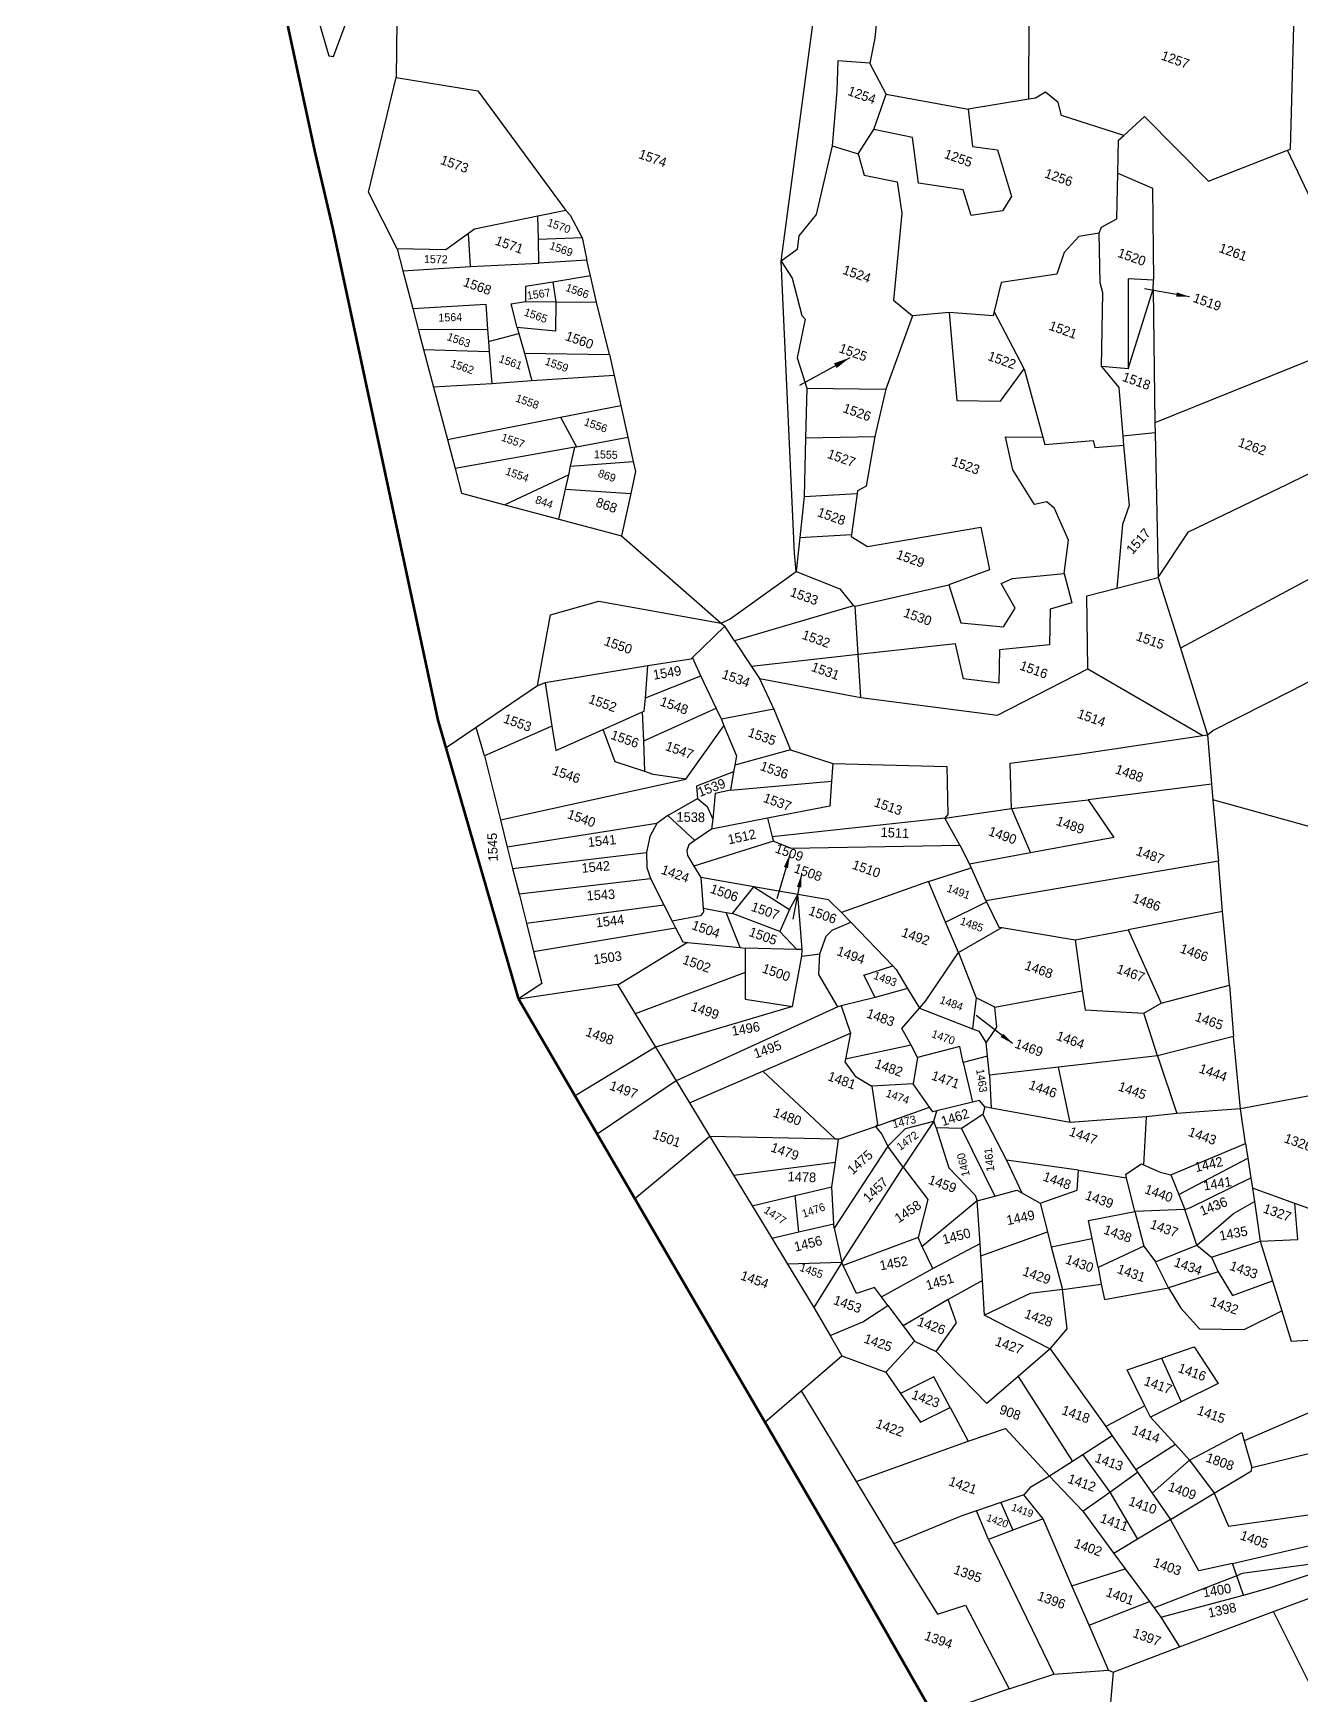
# Model space of a CAD drawing. Header units: metres. Extents: x 257130 to 259931, y 2184702 to 2188115.
# Drawn here: x 257441 to 257914, y 2185056 to 2185675 of the extents above; entities that cross this region are included whole.
import ezdxf

# ---------------------------------------------------------------- set-up
doc = ezdxf.new("R2010")
doc.units = ezdxf.units.M
for name, color, linetype in [('POLY_PARCEL', 6, 'Continuous'), ('SYM_ARROW', 1, 'Continuous'), ('TEXT_PARCEL', 7, 'Continuous'), ('V_BOUND_LINE', 7, 'Continuous')]:
    doc.layers.add(name, color=color, linetype=linetype)
doc.styles.add('TEXT_MAP', font='', dxfattribs={"height": 1.8})
doc.styles.get('TEXT_MAP').set_extended_font_data('Kruti Dev 050')
doc.dimstyles.get("Standard").update_dxf_attribs({"dimtxt": 0.18, "dimasz": 0.18, "dimexe": 0.18, "dimexo": 0.0625, "dimgap": 0.09, "dimtad": 0, "dimtih": 1, "dimtoh": 1, "dimdec": 4, "dimzin": 0, "dimdsep": 46, "dimtxsty": 'Standard', "dimcen": 0.09, "dimadec": 0, "dimazin": 0, "dimtfac": 1, "dimtdec": 4, "dimtofl": 0, "dimtmove": 0, "dimatfit": 3, "dimfxl": 1, "dimtolj": 1, "dimtzin": 0, "dimarcsym": 0})

# ---------------------------------------------------------------- blocks, each defined once
blk = doc.blocks.new('TEXTARROW')
blk.add_leader([(0, 0), (8.64, 0)], dimstyle='Standard', override={"dimtxt": 2.5, "dimasz": 2.5, "dimexe": 1.25, "dimexo": 0.625, "dimgap": 0.625, "dimtad": 1, "dimtih": 0, "dimtoh": 0, "dimzin": 8, "dimcen": 2.5, "dimtofl": 1})

msp = doc.modelspace()

# ---------------------------------------------------------------- linework, layer by layer
at = {"layer": 'POLY_PARCEL'}
for points in [[(257527.27, 2185795.73), (257523.75, 2185761.6), (257551.47, 2185666.69), (257553.22, 2185666.45), (257565.14, 2185698.66), (257598.09, 2185738.89), (257608.94, 2185769.32)], [(257720.1, 2185590.13), (257737.09, 2185717.56)], [(257737.09, 2185717.56), (257764.21, 2185710.8), (257756.26, 2185686.08), (257755.03, 2185673.23), (257753.14, 2185663.97)], [(257812.46, 2185650.52), (257812.66, 2185714.48)], [(257576.77, 2185679.77), (257576.54, 2185658.63)], [(257908.89, 2185631.49), (257910, 2185631.92), (257911.27, 2185677.93)], [(257753.14, 2185663.97), (257741.22, 2185664.82), (257740.93, 2185653.69), (257739.12, 2185633.16)], [(257759.27, 2185652.38), (257753.14, 2185663.97)], [(257576.89, 2185594.68), (257566.19, 2185615.89), (257576.54, 2185658.63)], [(257576.54, 2185658.63), (257606.96, 2185653.62), (257639.81, 2185609.01)], [(257754.69, 2185639.22), (257759.27, 2185652.38)], [(257759.27, 2185652.38), (257789.8, 2185646.76)], [(257812.46, 2185650.52), (257789.8, 2185646.76)], [(257847.85, 2185637), (257824.66, 2185644.42), (257823.36, 2185649.31), (257818.62, 2185653.08), (257814.95, 2185650.93), (257812.46, 2185650.52)], [(257789.8, 2185646.76), (257791.44, 2185632.88), (257800.72, 2185631.62), (257806, 2185614.29), (257802.67, 2185608.89), (257791.01, 2185607.11), (257787.94, 2185616.68), (257771.31, 2185619.16), (257769.09, 2185636.26), (257754.69, 2185639.22)], [(257847.85, 2185637), (257855.54, 2185644.1), (257879.49, 2185620.01), (257908.89, 2185631.49)], [(257748.85, 2185630.12), (257754.69, 2185639.22)], [(257845.63, 2185622.91), (257845.88, 2185635.19), (257847.85, 2185637)], [(257739.12, 2185633.16), (257733.1, 2185607.48), (257726.69, 2185599.51), (257726.09, 2185594.48), (257720.1, 2185590.13)], [(257739.12, 2185633.16), (257748.85, 2185630.12)], [(257748.85, 2185630.12), (257751, 2185622.22), (257763.38, 2185619.64), (257765.07, 2185608.02), (257761.94, 2185575.59), (257769.13, 2185569.68)], [(257939.78, 2185570.31), (257938.26, 2185569.95), (257908.89, 2185631.49)], [(257838.66, 2185600.57), (257839.53, 2185602.82), (257845.29, 2185605.95), (257845.63, 2185622.91)], [(257845.63, 2185622.91), (257858.6, 2185617.38), (257858.98, 2185583.01)], [(257629.43, 2185606.9), (257605.77, 2185602.08), (257603.46, 2185600.39)], [(257639.81, 2185609.01), (257629.43, 2185606.9)], [(257629.61, 2185598.33), (257629.43, 2185606.9)], [(257645.94, 2185599), (257641.51, 2185607.18), (257639.81, 2185609.01)], [(257603.46, 2185600.39), (257595.11, 2185594.32), (257576.89, 2185594.68)], [(257604.27, 2185588.11), (257603.46, 2185600.39)], [(257629.61, 2185598.33), (257645.94, 2185599)], [(257629.8, 2185589.37), (257629.61, 2185598.33)], [(257645.94, 2185599), (257647.67, 2185590.5)], [(257838.66, 2185600.57), (257831.06, 2185599.28), (257825.69, 2185593.31), (257822.92, 2185585.23), (257802.15, 2185582.15), (257799.52, 2185571.33)], [(257839.53, 2185550.88), (257840.11, 2185578.28), (257839.1, 2185582.1), (257838.66, 2185600.57)], [(257576.89, 2185594.68), (257579.04, 2185586.56)], [(257579.04, 2185586.56), (257604.27, 2185588.11)], [(257579.04, 2185586.56), (257582.76, 2185572.46)], [(257604.27, 2185588.11), (257629.8, 2185589.37)], [(257647.67, 2185590.5), (257629.8, 2185589.37)], [(257649.03, 2185584.62), (257647.67, 2185590.5)], [(257725.69, 2185474.45), (257725.05, 2185481.24), (257720.1, 2185590.13)], [(257720.1, 2185590.13), (257724.21, 2185583.78), (257727.79, 2185569.86), (257729.01, 2185568.45), (257726.04, 2185554.06), (257729.67, 2185542.72)], [(257634.94, 2185582.29), (257624.79, 2185580.62), (257624.74, 2185575.02)], [(257649.03, 2185584.62), (257634.94, 2185582.29)], [(257634.94, 2185582.29), (257636.12, 2185574.92)], [(257651.25, 2185574.8), (257649.03, 2185584.62)], [(257858.98, 2185583.01), (257849.56, 2185583.56), (257849.46, 2185549.94)], [(257849.46, 2185549.94), (257858.88, 2185579.69)], [(257858.88, 2185579.69), (257858.98, 2185583.01)], [(257858.88, 2185579.69), (257859.49, 2185529.81)], [(257582.76, 2185572.46), (257609.93, 2185574.09), (257610.64, 2185564.66)], [(257621.72, 2185565.34), (257619.46, 2185574.15), (257624.74, 2185575.02)], [(257636.12, 2185574.92), (257635.96, 2185564.05), (257621.72, 2185565.34)], [(257624.74, 2185575.02), (257636.12, 2185574.92)], [(257636.12, 2185574.92), (257651.25, 2185574.8)], [(257656.08, 2185555.31), (257651.25, 2185574.8)], [(257582.76, 2185572.46), (257584.8, 2185564.76)], [(257769.13, 2185569.68), (257759.1, 2185542.42)], [(257782.71, 2185570.99), (257769.13, 2185569.68)], [(257799.52, 2185571.33), (257799.14, 2185569.77), (257782.71, 2185570.99)], [(257782.71, 2185570.99), (257785.6, 2185538.15), (257801.85, 2185537.97), (257810.76, 2185549.92)], [(257810.76, 2185549.92), (257799.52, 2185571.33)], [(257584.8, 2185564.76), (257610.64, 2185564.66)], [(257584.8, 2185564.76), (257586.79, 2185557.2)], [(257610.64, 2185564.66), (257610.98, 2185560.19)], [(257610.98, 2185560.19), (257622.33, 2185563.1)], [(257621.72, 2185565.34), (257622.33, 2185563.1)], [(257622.33, 2185563.1), (257624.42, 2185555.86)], [(257939.85, 2185562.22), (257859.49, 2185529.81)], [(257586.79, 2185557.2), (257611.26, 2185556.46)], [(257586.79, 2185557.2), (257590.52, 2185543.1)], [(257610.98, 2185560.19), (257611.26, 2185556.46)], [(257611.26, 2185556.46), (257612.18, 2185544.33)], [(257624.42, 2185555.86), (257656.08, 2185555.31)], [(257624.42, 2185555.86), (257627.1, 2185545.55)], [(257656.08, 2185555.31), (257657.86, 2185547.54)], [(257810.76, 2185549.92), (257817.7, 2185524.47)], [(257839.53, 2185550.88), (257846.04, 2185543.05), (257847.46, 2185524.87)], [(257849.46, 2185549.94), (257839.53, 2185550.88)], [(257612.18, 2185544.33), (257590.52, 2185543.1)], [(257590.52, 2185543.1), (257595.66, 2185523.64)], [(257627.1, 2185545.55), (257612.18, 2185544.33)], [(257657.86, 2185547.54), (257627.1, 2185545.55)], [(257657.86, 2185547.54), (257660.33, 2185536.27)], [(257729.67, 2185542.72), (257729.15, 2185524.27)], [(257729.67, 2185542.72), (257759.1, 2185542.42)], [(257759.1, 2185542.42), (257755.06, 2185524.74)], [(257637.87, 2185531.9), (257660.33, 2185536.27)], [(257660.33, 2185536.27), (257662.93, 2185524.47)], [(257860.69, 2185472.16), (257872.04, 2185489.24), (257908.94, 2185506.93), (257975.35, 2185539.5)], [(257595.66, 2185523.64), (257637.87, 2185531.9)], [(257637.87, 2185531.9), (257643.79, 2185520.87)], [(257859.49, 2185529.81), (257859.57, 2185526.15)], [(257595.66, 2185523.64), (257598.51, 2185512.85)], [(257643.79, 2185520.87), (257662.93, 2185524.47)], [(257662.93, 2185524.47), (257664.92, 2185515.42)], [(257729.15, 2185524.27), (257728.68, 2185502.35)], [(257729.15, 2185524.27), (257755.06, 2185524.74)], [(257755.06, 2185524.74), (257751.82, 2185506.19), (257748.63, 2185504.52), (257748.48, 2185503.45)], [(257825.68, 2185473.69), (257827.26, 2185486.11), (257822.06, 2185497.9), (257819.17, 2185500.39), (257814.57, 2185499.33), (257806.47, 2185512.37), (257803.79, 2185524.56), (257817.7, 2185524.47)], [(257817.7, 2185524.47), (257818.48, 2185521.81), (257836.41, 2185523.3), (257837.1, 2185520.68), (257847.76, 2185521.53)], [(257859.57, 2185526.15), (257847.46, 2185524.87)], [(257847.46, 2185524.87), (257847.76, 2185521.53)], [(257859.57, 2185526.15), (257860.69, 2185472.16)], [(257643.16, 2185520.75), (257598.51, 2185512.85)], [(257641.61, 2185513.7), (257643.16, 2185520.75)], [(257643.16, 2185520.75), (257643.79, 2185520.87)], [(257847.76, 2185521.53), (257849.82, 2185499.07), (257847.39, 2185491.94), (257845.25, 2185468.21)], [(257598.51, 2185512.85), (257600.94, 2185503.66), (257617.12, 2185499.32)], [(257640.9, 2185510.48), (257641.61, 2185513.7)], [(257641.61, 2185513.7), (257664.92, 2185515.42)], [(257664.92, 2185515.42), (257665.75, 2185511.67), (257663.99, 2185503.52)], [(257640.9, 2185510.48), (257617.12, 2185499.32)], [(257637.26, 2185493.92), (257639.7, 2185505.04)], [(257639.7, 2185505.04), (257640.9, 2185510.48)], [(257639.7, 2185505.04), (257663.99, 2185503.52)], [(257617.12, 2185499.32), (257637.26, 2185493.92)], [(257663.99, 2185503.52), (257660.58, 2185487.66)], [(257728.68, 2185502.35), (257727.02, 2185487.06)], [(257728.68, 2185502.35), (257748.48, 2185503.45)], [(257748.48, 2185503.45), (257746.33, 2185488.24)], [(257978.68, 2185504.59), (257869.03, 2185445.85)], [(257637.26, 2185493.92), (257660.58, 2185487.66)], [(257660.58, 2185487.66), (257697.77, 2185455.14)], [(257727.02, 2185487.06), (257725.69, 2185474.45)], [(257727.02, 2185487.06), (257746.33, 2185488.24)], [(257746.33, 2185488.24), (257746.21, 2185487.44), (257752.26, 2185483.77), (257794.54, 2185490.95), (257797.82, 2185474.98), (257782.67, 2185469.47)], [(257697.77, 2185455.14), (257701.04, 2185456.7), (257725.69, 2185474.45)], [(257725.69, 2185474.45), (257741.95, 2185467.9), (257747.07, 2185461.64)], [(257747.68, 2185461.53), (257782.67, 2185469.47)], [(257825.68, 2185473.69), (257828.56, 2185462.67), (257820.39, 2185460.39), (257820.18, 2185447.07), (257801.57, 2185445.17), (257801.34, 2185432.72), (257788.16, 2185434.4), (257785.11, 2185447.38), (257748.8, 2185443.5)], [(257782.67, 2185469.47), (257787.11, 2185455.25), (257803.02, 2185453.79), (257807.35, 2185460.78), (257802.16, 2185469.87), (257806.41, 2185471.8), (257825.68, 2185473.69)], [(257834.48, 2185438.05), (257834.05, 2185465.34), (257845.25, 2185468.21)], [(257845.25, 2185468.21), (257860.69, 2185472.16)], [(257860.69, 2185472.16), (257869.03, 2185445.85)], [(257629.28, 2185431.72), (257634.12, 2185458.19), (257652.16, 2185463.32), (257697.77, 2185455.14)], [(257747.07, 2185461.64), (257702.71, 2185448.51)], [(257747.68, 2185461.53), (257747.07, 2185461.64)], [(257748.8, 2185443.5), (257747.68, 2185461.53)], [(257879.03, 2185413.45), (257881.08, 2185415.08), (257910.33, 2185429.93), (257982.24, 2185467.22)], [(257699.06, 2185454.01), (257687.03, 2185442.29)], [(257697.77, 2185455.14), (257699.06, 2185454.01)], [(257702.71, 2185448.51), (257699.06, 2185454.01)], [(257702.71, 2185448.51), (257709.03, 2185439.02)], [(257748.8, 2185443.5), (257709.03, 2185439.02)], [(257749.79, 2185427.45), (257748.8, 2185443.5)], [(257869.03, 2185445.85), (257879.03, 2185413.45)], [(257670.44, 2185439.25), (257632.07, 2185432.89)], [(257669.47, 2185427.34), (257670.44, 2185439.25)], [(257687.03, 2185442.29), (257686.47, 2185441.75), (257670.44, 2185439.25)], [(257690.2, 2185435.53), (257687.03, 2185442.29)], [(257709.03, 2185439.02), (257712.01, 2185434.55)], [(257749.79, 2185427.45), (257800.74, 2185420.87), (257834.48, 2185438.05)], [(257834.48, 2185438.05), (257877.32, 2185413.2)], [(257629.28, 2185431.72), (257606.32, 2185416.18)], [(257632.07, 2185432.89), (257629.28, 2185431.72)], [(257632.07, 2185432.89), (257634.6, 2185416.75)], [(257669.47, 2185427.34), (257690.2, 2185435.53)], [(257695.85, 2185423.48), (257690.2, 2185435.53)], [(257712.01, 2185434.55), (257717.43, 2185423.12)], [(257712.01, 2185434.55), (257749.79, 2185427.45)], [(257668.39, 2185422.04), (257669.06, 2185422.34), (257669.47, 2185427.34)], [(257653.73, 2185415.5), (257668.39, 2185422.04)], [(257668.84, 2185411.25), (257668.39, 2185422.04)], [(257668.84, 2185411.25), (257695.85, 2185423.48)], [(257697.8, 2185419.31), (257695.85, 2185423.48)], [(257717.43, 2185423.12), (257697.8, 2185419.31)], [(257697.8, 2185419.31), (257698.79, 2185416.91)], [(257717.43, 2185423.12), (257723.54, 2185407.86)], [(257606.32, 2185416.18), (257595.13, 2185408.61)], [(257609.49, 2185405.72), (257606.32, 2185416.18)], [(257634.6, 2185416.75), (257609.49, 2185405.72)], [(257634.6, 2185416.75), (257636.03, 2185407.6), (257653.73, 2185415.5)], [(257669.32, 2185399.78), (257658.2, 2185403.41), (257653.73, 2185415.5)], [(257684.53, 2185396.98), (257698.79, 2185416.91)], [(257698.79, 2185416.91), (257703.41, 2185405.64), (257702.83, 2185402.23)], [(257806, 2185386.08), (257805.51, 2185402.89), (257830.87, 2185406.31), (257877.32, 2185413.2)], [(257877.32, 2185413.2), (257879.03, 2185413.45)], [(257879.03, 2185413.45), (257880.61, 2185395.16)], [(257609.49, 2185405.72), (257615.43, 2185381.78)], [(257669.32, 2185399.78), (257668.84, 2185411.25)], [(257723.54, 2185407.86), (257702.83, 2185402.23)], [(257723.54, 2185407.86), (257739.34, 2185402.76)], [(257684.53, 2185396.98), (257672.43, 2185398.76), (257669.32, 2185399.78)], [(257702.39, 2185399.66), (257688.55, 2185394.3), (257688.85, 2185389.71)], [(257702.39, 2185399.66), (257701.22, 2185392.81)], [(257702.83, 2185402.23), (257702.39, 2185399.66)], [(257739.34, 2185402.76), (257738.87, 2185396.2)], [(257739.34, 2185402.76), (257781.94, 2185401.68), (257782.25, 2185383.74), (257781.13, 2185382.46)], [(257615.43, 2185381.78), (257684.53, 2185396.98)], [(257701.22, 2185392.81), (257738.87, 2185396.2)], [(257738.87, 2185396.2), (257738.2, 2185386.85), (257715, 2185382.37)], [(257880.61, 2185395.16), (257834.62, 2185389.26)], [(257880.61, 2185395.16), (257881.13, 2185389.27)], [(257677.83, 2185383.37), (257688.85, 2185389.71)], [(257688.85, 2185389.71), (257692.56, 2185386.76), (257694.65, 2185382.02)], [(257701.22, 2185392.81), (257695.49, 2185391.61), (257694.65, 2185382.02)], [(257806, 2185386.08), (257834.62, 2185389.26)], [(257834.62, 2185389.26), (257844.22, 2185375.25), (257813.07, 2185369.47)], [(257881.13, 2185389.27), (257883.16, 2185366.35)], [(257953.66, 2185369.17), (257881.13, 2185389.27)], [(257615.43, 2185381.78), (257617.95, 2185371.63)], [(257677.83, 2185383.37), (257673.75, 2185380.4)], [(257687.91, 2185374.05), (257677.83, 2185383.37)], [(257715, 2185382.37), (257694.09, 2185378.33)], [(257694.65, 2185382.02), (257694.09, 2185378.33)], [(257715, 2185382.37), (257716.78, 2185375.52)], [(257781.13, 2185382.46), (257716.78, 2185375.52)], [(257781.13, 2185382.46), (257806, 2185386.08)], [(257786.72, 2185372.37), (257781.13, 2185382.46)], [(257806, 2185386.08), (257813.07, 2185369.47)], [(257673.75, 2185380.4), (257617.95, 2185371.63)], [(257673.75, 2185380.4), (257671.17, 2185375.59), (257669.92, 2185369.66)], [(257694.09, 2185378.33), (257687.91, 2185374.05)], [(257716.78, 2185375.52), (257717.23, 2185373.81)], [(257617.95, 2185371.63), (257619.96, 2185363.7)], [(257619.96, 2185363.7), (257669.92, 2185369.66)], [(257669.92, 2185369.66), (257670.06, 2185363.99), (257671.43, 2185359.94)], [(257687.91, 2185374.05), (257685.72, 2185372.45), (257684.97, 2185370.34), (257685.16, 2185368.44), (257687.53, 2185364.58)], [(257717.23, 2185373.81), (257687.53, 2185364.58)], [(257717.23, 2185373.81), (257723.87, 2185371.22), (257786.72, 2185372.37)], [(257786.72, 2185372.37), (257790.29, 2185365.25)], [(257813.07, 2185369.47), (257790.29, 2185365.25)], [(257619.96, 2185363.7), (257622.37, 2185354.21)], [(257687.53, 2185364.58), (257690.18, 2185360.27)], [(257775.09, 2185358.76), (257790.97, 2185363.9)], [(257790.29, 2185365.25), (257790.97, 2185363.9)], [(257790.97, 2185363.9), (257796.45, 2185351.61)], [(257883.16, 2185366.35), (257796.45, 2185351.61)], [(257884.74, 2185347.68), (257883.16, 2185366.35)], [(257622.37, 2185354.21), (257671.43, 2185359.94)], [(257671.43, 2185359.94), (257676.34, 2185350.14)], [(257709.94, 2185356.81), (257690.18, 2185360.27)], [(257690.18, 2185360.27), (257691.03, 2185348.88)], [(257701.93, 2185346.87), (257709.94, 2185356.81)], [(257709.94, 2185356.81), (257723.22, 2185348.36)], [(257726.29, 2185353.94), (257709.94, 2185356.81)], [(257775.09, 2185358.76), (257742.63, 2185347.23)], [(257781.44, 2185343.64), (257775.09, 2185358.76)], [(257622.37, 2185354.21), (257625.14, 2185343.26)], [(257625.14, 2185343.26), (257676.34, 2185350.14)], [(257676.34, 2185350.14), (257679.41, 2185344.01)], [(257723.22, 2185348.36), (257726.29, 2185353.94)], [(257727.93, 2185333.39), (257726.29, 2185353.94)], [(257742.63, 2185347.23), (257737.79, 2185351.93), (257726.29, 2185353.94)], [(257781.44, 2185343.64), (257796.63, 2185351.25)], [(257796.45, 2185351.61), (257796.63, 2185351.25)], [(257796.63, 2185351.25), (257801.27, 2185341.79), (257802.35, 2185341.61)], [(257691.03, 2185348.88), (257691.14, 2185347.5), (257690.08, 2185346.04), (257679.41, 2185344.01)], [(257679.41, 2185344.01), (257680.69, 2185341.58)], [(257691.03, 2185348.88), (257699.65, 2185347.3)], [(257704.76, 2185334.14), (257699.65, 2185347.3)], [(257699.65, 2185347.3), (257701.93, 2185346.87)], [(257719.63, 2185340.13), (257701.93, 2185346.87)], [(257723.22, 2185348.36), (257719.63, 2185340.13)], [(257742.63, 2185347.23), (257746.1, 2185343.62)], [(257786.2, 2185332.33), (257781.44, 2185343.64)], [(257884.74, 2185347.68), (257849.53, 2185340.78)], [(257887.24, 2185320.15), (257884.74, 2185347.68)], [(257625.14, 2185343.26), (257627.81, 2185332.7)], [(257627.81, 2185332.7), (257680.69, 2185341.58)], [(257680.69, 2185341.58), (257683.47, 2185336.3), (257685.2, 2185336.12)], [(257719.63, 2185340.13), (257725.94, 2185333.44)], [(257734.59, 2185331.88), (257736.91, 2185338.4), (257739.12, 2185340.64), (257746.1, 2185343.62)], [(257746.1, 2185343.62), (257761.74, 2185327.32)], [(257786.2, 2185332.33), (257802.35, 2185341.61)], [(257802.35, 2185341.61), (257829.73, 2185337.04)], [(257829.73, 2185337.04), (257849.53, 2185340.78)], [(257849.53, 2185340.78), (257861.83, 2185313.44)], [(257627.81, 2185332.7), (257630.84, 2185320.74), (257622.16, 2185315.05)], [(257685.2, 2185336.12), (257659.19, 2185320.18)], [(257685.2, 2185336.12), (257704.76, 2185334.14)], [(257704.76, 2185334.14), (257706.73, 2185333.95)], [(257706.73, 2185333.95), (257706.7, 2185324.9)], [(257725.94, 2185333.44), (257706.73, 2185333.95)], [(257727.93, 2185333.39), (257725.94, 2185333.44)], [(257727.81, 2185330.91), (257727.93, 2185333.39)], [(257727.81, 2185330.91), (257734.59, 2185331.88)], [(257741.26, 2185312.11), (257734.2, 2185324.13), (257734.59, 2185331.88)], [(257771.67, 2185311.58), (257773.88, 2185314.14), (257786.2, 2185332.33)], [(257786.2, 2185332.33), (257792.77, 2185315.47)], [(257829.73, 2185337.04), (257832.41, 2185318.06)], [(257724.36, 2185312.16), (257727.81, 2185330.91)], [(257755.12, 2185315.49), (257750.88, 2185323.91), (257761.74, 2185327.32)], [(257761.74, 2185327.32), (257762.96, 2185326.05), (257767.22, 2185318.96)], [(257622.16, 2185315.05), (257658.98, 2185320.53), (257659.19, 2185320.18)], [(257659.19, 2185320.18), (257665.68, 2185309.51)], [(257706.7, 2185324.9), (257665.68, 2185309.51)], [(257706.7, 2185324.9), (257706.66, 2185314.96), (257724.36, 2185312.16)], [(257767.22, 2185318.96), (257755.12, 2185315.49)], [(257767.22, 2185318.96), (257771.67, 2185311.58)], [(257861.83, 2185313.44), (257887.24, 2185320.15)], [(257887.24, 2185320.15), (257888.75, 2185301.03)], [(257755.12, 2185315.49), (257742.53, 2185312.42)], [(257792.77, 2185315.47), (257791.43, 2185303.85)], [(257799.84, 2185311.98), (257792.77, 2185315.47)], [(257799.84, 2185311.98), (257832.41, 2185318.06)], [(257832.41, 2185318.06), (257833.41, 2185310.99), (257855.41, 2185309.68)], [(257855.41, 2185309.68), (257861.83, 2185313.44)], [(257665.68, 2185309.51), (257673.26, 2185297.05)], [(257724.36, 2185312.16), (257673.26, 2185297.05)], [(257741.26, 2185312.11), (257680.9, 2185284.49)], [(257742.53, 2185312.42), (257741.26, 2185312.11)], [(257742.53, 2185312.42), (257745.95, 2185302.22)], [(257768.53, 2185297.76), (257765.13, 2185304.05), (257771.67, 2185311.58)], [(257771.67, 2185311.58), (257791.43, 2185303.85)], [(257796.51, 2185298.69), (257800.53, 2185304.5), (257799.84, 2185311.98)], [(257860.42, 2185293.74), (257855.41, 2185309.68)], [(257713.26, 2185288.12), (257745.95, 2185302.22)], [(257745.95, 2185302.22), (257744.06, 2185292.52)], [(257791.43, 2185303.85), (257793.83, 2185303), (257796.51, 2185298.69)], [(257888.75, 2185301.03), (257860.42, 2185293.74)], [(257891.34, 2185274.01), (257888.75, 2185301.03)], [(257673.26, 2185297.05), (257643.24, 2185278.84)], [(257673.26, 2185297.05), (257680.9, 2185284.49)], [(257768.53, 2185297.76), (257744.06, 2185292.52)], [(257770.99, 2185293.21), (257768.53, 2185297.76)], [(257787.95, 2185291.37), (257786.69, 2185297.22), (257770.99, 2185293.21)], [(257797.05, 2185293.62), (257796.51, 2185298.69)], [(257685.88, 2185276.32), (257713.26, 2185288.12)], [(257713.26, 2185288.12), (257740.38, 2185262.74)], [(257744.06, 2185292.52), (257743.87, 2185291.52), (257747.72, 2185286.25), (257753.92, 2185282.54)], [(257770.99, 2185293.21), (257769.32, 2185283.36)], [(257797.05, 2185293.62), (257787.95, 2185291.37)], [(257787.95, 2185291.37), (257791.45, 2185276.5)], [(257797.8, 2185286.56), (257797.05, 2185293.62)], [(257823.5, 2185289.51), (257797.8, 2185286.56)], [(257860.42, 2185293.74), (257823.5, 2185289.51)], [(257827.82, 2185268.93), (257823.5, 2185289.51)], [(257860.42, 2185293.74), (257867.6, 2185272.24)], [(257680.9, 2185284.49), (257651.53, 2185264.6)], [(257680.9, 2185284.49), (257685.88, 2185276.32)], [(257769.32, 2185283.36), (257753.92, 2185282.54)], [(257753.92, 2185282.54), (257756.03, 2185268.19), (257755.33, 2185267.45)], [(257775.41, 2185274.64), (257769.32, 2185283.36)], [(257797.8, 2185286.56), (257798.43, 2185274.3)], [(257685.88, 2185276.32), (257693.57, 2185263.68)], [(257791.45, 2185276.5), (257778.22, 2185273.25)], [(257796, 2185274.75), (257794.09, 2185277.15), (257791.45, 2185276.5)], [(257917.86, 2185279.01), (257891.34, 2185274.01)], [(257755.33, 2185267.45), (257775.41, 2185274.64)], [(257759.92, 2185260.14), (257766.42, 2185266.69), (257777.07, 2185269.39)], [(257777.07, 2185269.39), (257765.57, 2185252.32)], [(257778.22, 2185273.25), (257776.65, 2185272.86), (257775.41, 2185274.64)], [(257777.07, 2185269.39), (257778.22, 2185273.25)], [(257777.88, 2185267.01), (257777.07, 2185269.39)], [(257795.28, 2185271.96), (257787.32, 2185266.71)], [(257796, 2185274.75), (257795.28, 2185271.96)], [(257795.28, 2185271.96), (257804.14, 2185254.9)], [(257798.43, 2185274.3), (257796, 2185274.75)], [(257827.82, 2185268.93), (257798.43, 2185274.3)], [(257856.24, 2185271.03), (257827.82, 2185268.93)], [(257856.24, 2185271.03), (257855.28, 2185253.12)], [(257867.6, 2185272.24), (257856.24, 2185271.03)], [(257891.34, 2185274.01), (257867.6, 2185272.24)], [(257893.25, 2185261.15), (257891.34, 2185274.01)], [(257693.57, 2185263.68), (257665.57, 2185240.49)], [(257740.38, 2185262.74), (257693.57, 2185263.68)], [(257693.57, 2185263.68), (257702.31, 2185249.32)], [(257741.53, 2185262.72), (257755.33, 2185267.45)], [(257755.33, 2185267.45), (257757.54, 2185264.72), (257759.92, 2185260.14)], [(257777.88, 2185267.01), (257782.65, 2185252.06), (257792.41, 2185241.8), (257793.19, 2185239.77)], [(257787.32, 2185266.71), (257777.88, 2185267.01)], [(257787.32, 2185266.71), (257799.74, 2185241.52)], [(257759.92, 2185260.14), (257739.88, 2185229.53)], [(257740.32, 2185254.19), (257741.53, 2185262.72)], [(257741.53, 2185262.72), (257740.38, 2185262.74)], [(257765.57, 2185252.32), (257759.92, 2185260.14)], [(257865.42, 2185249.44), (257893.25, 2185261.15)], [(257893.25, 2185261.15), (257894.1, 2185255.65)], [(257702.31, 2185249.32), (257740.32, 2185254.19)], [(257739, 2185244.92), (257740.32, 2185254.19)], [(257742.76, 2185216.68), (257765.57, 2185252.32)], [(257765.57, 2185252.32), (257774.8, 2185240.17), (257771.15, 2185226.06)], [(257804.14, 2185254.9), (257809.86, 2185242.71)], [(257831.04, 2185251.19), (257804.14, 2185254.9)], [(257816.67, 2185238.87), (257830.43, 2185243.66), (257831.04, 2185251.19)], [(257831.04, 2185251.19), (257848.91, 2185248.36)], [(257848.91, 2185248.36), (257848.61, 2185249.62), (257854.42, 2185253.5), (257855.28, 2185253.12)], [(257855.28, 2185253.12), (257861.48, 2185250.43), (257865.42, 2185249.44)], [(257868.4, 2185242.14), (257894.1, 2185255.65)], [(257894.1, 2185255.65), (257895.24, 2185248.25)], [(257702.31, 2185249.32), (257709.25, 2185237.92)], [(257725.36, 2185241.71), (257739, 2185244.92)], [(257739.79, 2185231.1), (257739, 2185244.92)], [(257851.97, 2185235.77), (257848.91, 2185248.36)], [(257865.42, 2185249.44), (257868.4, 2185242.14)], [(257870.69, 2185236.51), (257872.81, 2185237.19), (257895.24, 2185248.25)], [(257895.24, 2185248.25), (257895.83, 2185244.42)], [(257709.25, 2185237.92), (257725.36, 2185241.71)], [(257726.73, 2185228.14), (257725.36, 2185241.71)], [(257793.19, 2185239.77), (257772.75, 2185222.74)], [(257793.19, 2185239.77), (257799.74, 2185241.52)], [(257794.27, 2185223.81), (257793.19, 2185239.77)], [(257799.74, 2185241.52), (257808.03, 2185243.74), (257809.86, 2185242.71)], [(257809.86, 2185242.71), (257816.67, 2185238.87)], [(257816.67, 2185238.87), (257819.37, 2185228.22)], [(257868.4, 2185242.14), (257870.69, 2185236.51)], [(257875.07, 2185223.2), (257888.76, 2185234.96), (257896.57, 2185239.43)], [(257911.62, 2185238.78), (257895.83, 2185244.42)], [(257895.83, 2185244.42), (257896.57, 2185239.43)], [(257896.57, 2185239.43), (257898.72, 2185224.72)], [(257898.72, 2185224.72), (257912.75, 2185225.25), (257911.62, 2185238.78)], [(257926.93, 2185233.29), (257911.62, 2185238.78)], [(257709.25, 2185237.92), (257716.6, 2185225.84)], [(257836.09, 2185225.72), (257834.73, 2185232.45), (257851.97, 2185235.77)], [(257870.69, 2185236.51), (257851.97, 2185235.77)], [(257851.97, 2185235.77), (257855.37, 2185222.81)], [(257875.07, 2185223.2), (257870.69, 2185236.51)], [(257716.6, 2185225.84), (257726.73, 2185228.14)], [(257726.73, 2185228.14), (257739.79, 2185231.1)], [(257739.88, 2185229.53), (257739.79, 2185231.1)], [(257739.88, 2185229.53), (257742.76, 2185216.68)], [(257771.15, 2185226.06), (257743.24, 2185215.67)], [(257772.75, 2185222.74), (257771.15, 2185226.06)], [(257794.58, 2185219.22), (257819.37, 2185228.22)], [(257819.37, 2185228.22), (257820.83, 2185222.63)], [(257716.6, 2185225.84), (257722.51, 2185216.13)], [(257776.72, 2185214.53), (257772.75, 2185222.74)], [(257776.72, 2185214.53), (257794.27, 2185223.81)], [(257794.58, 2185219.22), (257794.27, 2185223.81)], [(257820.83, 2185222.63), (257836.09, 2185225.72)], [(257820.83, 2185222.63), (257824.97, 2185206.66)], [(257838.28, 2185214.86), (257836.09, 2185225.72)], [(257855.37, 2185222.81), (257838.28, 2185214.86)], [(257855.37, 2185222.81), (257859.69, 2185216.93)], [(257859.69, 2185216.93), (257875.07, 2185223.2)], [(257875.07, 2185223.2), (257880.55, 2185218.76)], [(257880.55, 2185218.76), (257898.72, 2185224.72)], [(257898.72, 2185224.72), (257903.38, 2185209.85)], [(257742.76, 2185216.68), (257722.51, 2185216.13)], [(257722.51, 2185216.13), (257732.33, 2185200)], [(257742.76, 2185216.68), (257732.33, 2185200)], [(257743.24, 2185215.67), (257742.76, 2185216.68)], [(257757.54, 2185203.9), (257754.94, 2185207.36), (257748.21, 2185205.2), (257743.24, 2185215.67)], [(257757.54, 2185203.9), (257776.72, 2185214.53)], [(257795.17, 2185210.01), (257794.58, 2185219.22)], [(257838.28, 2185214.86), (257839.46, 2185208.66)], [(257864.55, 2185207.24), (257859.69, 2185216.93)], [(257880.55, 2185218.76), (257883.03, 2185213.31)], [(257795.17, 2185210.01), (257782.42, 2185202.96)], [(257795.98, 2185197.15), (257795.17, 2185210.01)], [(257824.97, 2185206.66), (257839.46, 2185208.66)], [(257839.46, 2185208.66), (257840.62, 2185202.99), (257864.55, 2185207.24)], [(257883.03, 2185213.31), (257864.55, 2185207.24)], [(257883.03, 2185213.31), (257888.45, 2185204.46), (257903.38, 2185209.85)], [(257903.38, 2185209.85), (257906.86, 2185198.66)], [(257759.91, 2185200.75), (257757.54, 2185203.9)], [(257782.42, 2185202.96), (257765.57, 2185193.12)], [(257777.85, 2185183.56), (257785.54, 2185194.24), (257782.42, 2185202.96)], [(257824.97, 2185206.66), (257812.96, 2185205.2), (257795.98, 2185197.15)], [(257820.39, 2185184.51), (257826.81, 2185192.03), (257824.97, 2185206.66)], [(257864.55, 2185207.24), (257869.18, 2185199.65), (257876.15, 2185192.05), (257892.8, 2185191.78), (257906.86, 2185198.66)], [(257732.33, 2185200), (257738.35, 2185189.56)], [(257738.35, 2185189.56), (257750.51, 2185194.56), (257759.91, 2185200.75)], [(257759.91, 2185200.75), (257765.57, 2185193.12)], [(257795.98, 2185197.15), (257820.39, 2185184.51)], [(257906.86, 2185198.66), (257910.34, 2185187.46), (257928.87, 2185188.54)], [(257738.35, 2185189.56), (257742.77, 2185181.9)], [(257765.57, 2185193.12), (257769.81, 2185187.4)], [(257769.81, 2185187.4), (257759.13, 2185175.79)], [(257769.81, 2185187.4), (257777.85, 2185183.56)], [(257808.52, 2185174.26), (257796.8, 2185164.15), (257777.85, 2185183.56)], [(257820.39, 2185184.51), (257808.52, 2185174.26)], [(257820.39, 2185184.51), (257841.17, 2185155.6)], [(257861.91, 2185181.07), (257874.17, 2185185.26)], [(257874.17, 2185185.26), (257883.02, 2185171.67), (257869.28, 2185164.82)], [(257727.54, 2185168.82), (257742.77, 2185181.9)], [(257742.77, 2185181.9), (257759.13, 2185175.79)], [(257855.71, 2185163.32), (257849.12, 2185176.7), (257861.91, 2185181.07)], [(257861.91, 2185181.07), (257869.28, 2185164.82)], [(257759.13, 2185175.79), (257764.65, 2185167.84)], [(257783.09, 2185162.68), (257777.04, 2185174.04), (257764.65, 2185167.84)], [(257808.52, 2185174.26), (257828.69, 2185142.58)], [(257944.52, 2185172.58), (257892.77, 2185150.24)], [(257714.05, 2185157.23), (257727.54, 2185168.82)], [(257727.54, 2185168.82), (257748.09, 2185135.13)], [(257764.65, 2185167.84), (257772.02, 2185157.23), (257783.09, 2185162.68)], [(257869.28, 2185164.82), (257857.78, 2185159.09)], [(257783.09, 2185162.68), (257789.82, 2185150.12)], [(257855.71, 2185163.32), (257841.17, 2185155.6)], [(257857.78, 2185159.09), (257855.71, 2185163.32)], [(257857.78, 2185159.09), (257867.13, 2185148.81)], [(257789.82, 2185150.12), (257803.81, 2185154.81), (257820.15, 2185137.12)], [(257843.6, 2185152.11), (257832.59, 2185145.07)], [(257841.17, 2185155.6), (257843.6, 2185152.11)], [(257843.6, 2185152.11), (257852.42, 2185139.41)], [(257872.39, 2185143.03), (257891.87, 2185153.31), (257892.77, 2185150.24)], [(257748.09, 2185135.13), (257789.82, 2185150.12)], [(257867.13, 2185148.81), (257852.42, 2185139.41)], [(257867.13, 2185148.81), (257872.39, 2185143.03)], [(257892.77, 2185150.24), (257895.68, 2185140.34)], [(257895.68, 2185140.34), (257940.66, 2185151.36)], [(257828.69, 2185142.58), (257820.15, 2185137.12)], [(257832.59, 2185145.07), (257828.69, 2185142.58)], [(257832.59, 2185145.07), (257842.62, 2185131.1)], [(257852.42, 2185139.41), (257853.03, 2185138.53)], [(257872.39, 2185143.03), (257858.46, 2185130.72)], [(257872.39, 2185143.03), (257881.55, 2185130.7)], [(257881.55, 2185130.7), (257895.44, 2185139.02), (257895.68, 2185140.34)], [(257748.09, 2185135.13), (257762.15, 2185111.82)], [(257820.15, 2185137.12), (257812.95, 2185132.84), (257810.58, 2185130.09)], [(257820.15, 2185137.12), (257832.61, 2185123.96)], [(257842.62, 2185131.1), (257853.03, 2185138.53)], [(257853.03, 2185138.53), (257858.46, 2185130.72)], [(257802, 2185127.19), (257792.95, 2185124.14)], [(257810.58, 2185130.09), (257802, 2185127.19)], [(257802, 2185127.19), (257806.55, 2185116.87)], [(257817.77, 2185121.09), (257810.58, 2185130.09)], [(257832.61, 2185123.96), (257842.62, 2185131.1)], [(257842.62, 2185131.1), (257853.03, 2185113.54)], [(257858.46, 2185130.72), (257865.31, 2185120.86)], [(257865.31, 2185120.86), (257881.55, 2185130.7)], [(257881.55, 2185130.7), (257886.86, 2185118.43), (257935.94, 2185125.38)], [(257792.95, 2185124.14), (257787.47, 2185122.29), (257762.15, 2185111.82)], [(257797.48, 2185113.46), (257792.95, 2185124.14)], [(257817.77, 2185121.09), (257806.55, 2185116.87)], [(257828.55, 2185096.22), (257817.77, 2185121.09)], [(257832.61, 2185123.96), (257844.18, 2185108.27)], [(257865.31, 2185120.86), (257853.03, 2185113.54)], [(257888.46, 2185104.53), (257875.85, 2185101.77), (257865.31, 2185120.86)], [(257806.55, 2185116.87), (257797.48, 2185113.46)], [(257888.46, 2185104.53), (257917.78, 2185111.29), (257944.24, 2185118.09)], [(257762.15, 2185111.82), (257778.4, 2185085.63), (257788.86, 2185088.95), (257805.11, 2185057.71)], [(257797.48, 2185113.46), (257821.73, 2185063.19)], [(257853.03, 2185113.54), (257844.18, 2185108.27)], [(257844.18, 2185108.27), (257848.38, 2185102.56)], [(257828.55, 2185096.22), (257848.38, 2185102.56)], [(257848.38, 2185102.56), (257857.41, 2185090.31)], [(257889.98, 2185099.93), (257888.46, 2185104.53)], [(257936.18, 2185106.77), (257892, 2185100.72), (257889.98, 2185099.93)], [(257892.56, 2185092.63), (257902.53, 2185095.51), (257932.45, 2185105.52)], [(257834.91, 2185081.56), (257828.55, 2185096.22)], [(257889.98, 2185099.93), (257859.16, 2185087.94)], [(257892.56, 2185092.63), (257889.98, 2185099.93)], [(257903.71, 2185086.65), (257935.13, 2185098.28)], [(257834.91, 2185081.56), (257857.41, 2185090.31)], [(257857.41, 2185090.31), (257859.16, 2185087.94)], [(257861.71, 2185084.48), (257892.56, 2185092.63)], [(257859.16, 2185087.94), (257861.71, 2185084.48)], [(257861.71, 2185084.48), (257868.7, 2185073.42)], [(257868.7, 2185073.42), (257903.71, 2185086.65)], [(257927.7, 2185024.42), (257904.38, 2185031.97), (257899.33, 2185048.84), (257909.1, 2185052.55), (257912.08, 2185045.41), (257917.93, 2185047.47), (257920.01, 2185054.06), (257903.71, 2185086.65)], [(257842.21, 2185064.74), (257834.91, 2185081.56)], [(257843.88, 2185064.01), (257868.7, 2185073.42)], [(257805.11, 2185057.71), (257821.73, 2185063.19)], [(257821.73, 2185063.19), (257842.21, 2185064.74)], [(257843.88, 2185064.01), (257840.86, 2185028.37), (257855.83, 2185023.03), (257861.04, 2185011.63), (257860.67, 2185011.16)], [(257842.21, 2185064.74), (257843.88, 2185064.01)], [(257805.11, 2185057.71), (257776.97, 2185047.92)]]:
    msp.add_lwpolyline(points, dxfattribs=at)
at = {"layer": 'V_BOUND_LINE', "const_width": 0.992}
for points in [[(257653.02, 2186987.52), (257580.07, 2186827.22), (257506.35, 2186665.54), (257441.7, 2186515.33), (257442.12, 2186295.14), (257457.99, 2186139.67), (257489.69, 2185912.74), (257497.13, 2185864.49), (257528.14, 2185715.01), (257546.33, 2185630.52), (257552.92, 2185602.36), (257592.12, 2185419.04), (257595.13, 2185408.61)], [(257595.13, 2185408.61), (257622.16, 2185315.05)], [(257622.16, 2185315.05), (257643.24, 2185278.84)], [(257643.24, 2185278.84), (257651.53, 2185264.6)], [(257651.53, 2185264.6), (257665.57, 2185240.49)], [(257665.57, 2185240.49), (257714.05, 2185157.23)], [(257714.05, 2185157.23), (257740.74, 2185111.37), (257776.97, 2185047.92)]]:
    msp.add_lwpolyline(points, dxfattribs=at)

# ---------------------------------------------------------------- block references
at = {"layer": 'SYM_ARROW'}
for p, xscale, yscale, zscale, rotation in [((257872.42, 2185576.82), 1.98365995603694, 1.98365995603694, 1.98365995603694, 170.0453243543363), ((257745.75, 2185554.13), 2.482972637836875, 2.482972637836875, 2.482972637836875, 208.7345559542618), ((257723.31, 2185368.77), 1.98365995603694, 1.98365995603694, 1.98365995603694, 253.4723817518088), ((257727.73, 2185361.57), 1.98365995603694, 1.98365995603694, 1.98365995603694, 259.1824841350094), ((257806.4, 2185298.41), 1.98365995603694, 1.98365995603694, 1.98365995603694, 142.5584434660637)]:
    msp.add_blockref('TEXTARROW', p, dxfattribs=dict(at, xscale=xscale, yscale=yscale, zscale=zscale, rotation=rotation))

# ---------------------------------------------------------------- texts
at = {"layer": 'TEXT_PARCEL', "style": 'TEXT_MAP'}
for s, height, rotation, p in [('1257', 3.571, 340.37392, (257861.5, 2185665.37)), ('1254', 3.571, 340.37392, (257744.61, 2185652.17)), ('1573', 3.571, 340.37392, (257592.73, 2185626.45)), ('1574', 3.571, 340.37392, (257666.62, 2185628.63)), ('1255', 3.571, 340.37392, (257780.6, 2185628.68)), ('1256', 3.571, 340.37392, (257818.03, 2185621.44)), ('1570', 2.975, 340.37392, (257632.6, 2185603.37)), ('1571', 3.571, 340.37392, (257613.15, 2185596.36)), ('1572', 2.975, 359.54551, (257586.9, 2185589.4)), ('1569', 2.975, 340.37392, (257633.44, 2185594.73)), ('1520', 3.571, 340.37392, (257845.27, 2185591.8)), ('1261', 3.571, 340.37392, (257883.03, 2185593.62)), ('1524', 3.571, 340.37392, (257742.74, 2185585.47)), ('1568', 3.571, 340.37392, (257601.24, 2185580.95)), ('1567', 2.975, 8.11182, (257625.52, 2185575.77)), ('1566', 2.975, 340.37392, (257639.45, 2185579.11)), ('1519', 3.571, 340.37392, (257873.38, 2185575.02)), ('1564', 2.975, 1.68376, (257592.35, 2185567.58)), ('1565', 2.975, 340.37392, (257623.96, 2185569.95)), ('1521', 3.571, 340.37392, (257819.65, 2185564.64)), ('1563', 2.975, 340.37392, (257595.22, 2185560.78)), ('1560', 3.571, 340.37392, (257639.3, 2185560.79)), ('1561', 2.975, 340.37392, (257614.57, 2185552.56)), ('1525', 3.571, 340.37392, (257741.37, 2185556.24)), ('1522', 3.571, 340.37392, (257796.85, 2185553.33)), ('1562', 2.975, 340.37392, (257596.53, 2185550.86)), ('1559', 2.975, 340.37392, (257631.76, 2185551.63)), ('1518', 3.571, 340.37392, (257847.02, 2185545.57)), ('1558', 2.975, 340.37392, (257620.8, 2185537.86)), ('1526', 3.571, 340.37392, (257742.82, 2185533.9)), ('1556', 2.975, 340.37392, (257646.32, 2185529.05)), ('1557', 2.975, 340.37392, (257615.47, 2185523.27)), ('1262', 3.571, 340.37392, (257890.17, 2185521.16)), ('1555', 2.975, 358.33614, (257650.27, 2185516.64)), ('1527', 3.571, 340.37392, (257737.01, 2185516.83)), ('1554', 2.975, 340.37392, (257617.03, 2185510.64)), ('869', 2.975, 340.37392, (257651.54, 2185509.84)), ('1523', 3.571, 340.37392, (257783.34, 2185514.03)), ('844', 2.975, 340.37392, (257628.14, 2185500)), ('868', 3.571, 340.37392, (257650.66, 2185498.77)), ('1528', 3.571, 340.37392, (257733.29, 2185495.1)), ('1517', 3.571, 48.56853, (257851.13, 2185480.53)), ('1529', 3.571, 340.37392, (257762.72, 2185479.32)), ('1533', 3.571, 340.37392, (257723.12, 2185465.31)), ('1530', 3.571, 340.37392, (257765.42, 2185457.64)), ('1550', 3.571, 340.37392, (257653.75, 2185447.07)), ('1532', 3.571, 340.37392, (257727.57, 2185449.4)), ('1515', 3.571, 340.37392, (257852.14, 2185448.86)), ('1549', 3.571, 9.41843, (257672.62, 2185434.03)), ('1534', 3.571, 340.37392, (257697.67, 2185434.68)), ('1531', 3.571, 340.37392, (257731.03, 2185437.41)), ('1516', 3.571, 340.37392, (257808.74, 2185437.9)), ('1552', 3.571, 340.37392, (257647.96, 2185425.44)), ('1548', 3.571, 340.37392, (257674.64, 2185424.51)), ('1553', 3.571, 340.37392, (257616.21, 2185418.14)), ('1514', 3.571, 340.37392, (257830.25, 2185419.94)), ('1556', 3.571, 340.37392, (257656.25, 2185412.07)), ('1535', 3.571, 340.37392, (257707.39, 2185413)), ('1547', 3.571, 340.37392, (257676.63, 2185407.86)), ('1546', 3.571, 340.37392, (257634.4, 2185398.86)), ('1536', 3.571, 340.37392, (257711.97, 2185400.46)), ('1488', 3.571, 340.37392, (257844.38, 2185399.26)), ('1539', 3.571, 20.35085, (257689.78, 2185390.3)), ('1537', 3.571, 340.37392, (257713.14, 2185388.56)), ('1513', 3.571, 340.37392, (257754.45, 2185386.94)), ('1540', 3.571, 340.37392, (257640.07, 2185382.49)), ('1538', 3.571, 358.80541, (257681.05, 2185381.15)), ('1489', 3.571, 340.37392, (257822.35, 2185379.98)), ('1545', 3.571, 92.17947, (257614.48, 2185366.39)), ('1541', 3.571, 6.01036, (257648.2, 2185371.65)), ('1512', 3.571, 12.37403, (257700.63, 2185372.61)), ('1511', 3.571, 357.29821, (257757.13, 2185375.44)), ('1490', 3.571, 340.37392, (257797.09, 2185376.13)), ('1509', 3.571, 340.37392, (257717.55, 2185369.74)), ('1487', 3.571, 340.37392, (257852.11, 2185368.78)), ('1542', 3.571, 5.14458, (257645.83, 2185362.02)), ('1424', 3.571, 340.37392, (257675.04, 2185361.82)), ('1508', 3.571, 340.37392, (257724.55, 2185362.31)), ('1510', 3.571, 340.37392, (257746.3, 2185363.66)), ('1506', 3.571, 340.37392, (257693.33, 2185354.71)), ('1491', 2.975, 340.37392, (257781.62, 2185355.12)), ('1543', 3.571, 3.20338, (257647.66, 2185351.74)), ('1507', 3.571, 340.37392, (257708.6, 2185347.99)), ('1486', 3.571, 340.37392, (257850.8, 2185351.18)), ('1544', 3.571, 6.93433, (257651.19, 2185341.66)), ('1504', 3.571, 340.37392, (257686.46, 2185341.12)), ('1506', 3.571, 340.37392, (257730.01, 2185346.49)), ('1485', 2.975, 340.37392, (257786.54, 2185342.87)), ('1505', 3.571, 340.37392, (257707.78, 2185338.6)), ('1492', 3.571, 340.37392, (257764.67, 2185338.43)), ('1503', 3.571, 8.12761, (257650.39, 2185327.9)), ('1494', 3.571, 340.37392, (257740.54, 2185331.45)), ('1466', 3.571, 340.37392, (257868.56, 2185332.38)), ('1502', 3.571, 340.37392, (257683.04, 2185328.25)), ('1500', 3.571, 340.37392, (257712.69, 2185324.99)), ('1468', 3.571, 340.37392, (257810.62, 2185326.11)), ('1467', 3.571, 340.37392, (257844.87, 2185324.79)), ('1493', 2.975, 340.37392, (257754.25, 2185322.58)), ('1499', 3.571, 340.37392, (257686.14, 2185310.83)), ('1484', 2.975, 340.37392, (257778.96, 2185313.51)), ('1496', 3.571, 10.11372, (257701.99, 2185301.23)), ('1483', 3.571, 340.37392, (257751.62, 2185308.2)), ('1465', 3.571, 340.37392, (257874.14, 2185306.95)), ('1498', 3.571, 340.37392, (257646.85, 2185301.35)), ('1470', 2.975, 340.37392, (257775.91, 2185300.82)), ('1464', 3.571, 340.37392, (257822.42, 2185299.84)), ('1495', 3.571, 19.6576, (257710.61, 2185292.78)), ('1469', 3.571, 340.37392, (257806.94, 2185296.93)), ('1482', 3.571, 340.37392, (257754.69, 2185289.45)), ('1471', 3.571, 340.37392, (257775.82, 2185285.04)), ('1463', 2.975, 278.67937, (257792.78, 2185288.71)), ('1444', 3.571, 340.37392, (257875.61, 2185287.66)), ('1497', 3.571, 340.37392, (257655.81, 2185281.29)), ('1481', 3.571, 340.37392, (257737.15, 2185284.76)), ('1446', 3.571, 340.37392, (257812.13, 2185281.56)), ('1445', 3.571, 340.37392, (257845.47, 2185280.97)), ('1474', 2.975, 340.37392, (257758.9, 2185278.69)), ('1480', 3.571, 340.37392, (257716.83, 2185271.22)), ('1473', 2.975, 12.8398, (257762.02, 2185266.82)), ('1462', 3.571, 17.83859, (257780.42, 2185267.56)), ('1501', 3.571, 340.37392, (257671.85, 2185263.14)), ('1472', 2.975, 36.67849, (257764.53, 2185258.3)), ('1447', 3.571, 340.37392, (257827.17, 2185264.15)), ('1443', 3.571, 340.37392, (257871.6, 2185264.04)), ('1326', 3.571, 340.37392, (257907.38, 2185261.64)), ('1479', 3.571, 340.37392, (257715.91, 2185258.25)), ('1475', 3.571, 42.06826, (257746.76, 2185249.23)), ('1460', 2.975, 103.20784, (257790.49, 2185249.19)), ('1461', 2.975, 96.35292, (257799.65, 2185250.84)), ('1442', 3.571, 12.8398, (257874.8, 2185250.41)), ('1478', 3.571, 357.7246, (257722.47, 2185247.07)), ('1457', 3.571, 43.80424, (257752.68, 2185238.92)), ('1459', 3.571, 340.37392, (257774.67, 2185246.17)), ('1448', 3.571, 340.37392, (257817.42, 2185247.38)), ('1440', 3.571, 340.37392, (257855.35, 2185242.65)), ('1441', 3.571, 9.17972, (257877.84, 2185243.55)), ('1476', 2.975, 19.02793, (257728.46, 2185233.37)), ('1458', 3.571, 33.89906, (257763.94, 2185231.31)), ('1439', 3.571, 340.37392, (257833.2, 2185240.38)), ('1436', 3.571, 21.79178, (257877.05, 2185234.08)), ('1327', 3.571, 340.37392, (257899.55, 2185235.46)), ('1477', 2.975, 326.34038, (257713.34, 2185235.55)), ('1449', 3.571, 11.97633, (257804.55, 2185230.64)), ('1437', 3.571, 340.37392, (257857.35, 2185229.59)), ('1456', 3.571, 14.05859, (257725.42, 2185220.76)), ('1450', 3.571, 14.87691, (257780.81, 2185223.48)), ('1438', 3.571, 340.37392, (257840.04, 2185227.57)), ('1435', 3.571, 10.83444, (257883.88, 2185224.86)), ('1455', 2.975, 340.37392, (257726.74, 2185213.71)), ('1452', 3.571, 10.4375, (257757.18, 2185213.79)), ('1429', 3.571, 340.37392, (257809.82, 2185212.05)), ('1430', 3.571, 340.37392, (257825.78, 2185216.5)), ('1431', 3.571, 340.37392, (257845.1, 2185212.92)), ('1434', 3.571, 340.37392, (257866.27, 2185215.46)), ('1433', 3.571, 340.37392, (257887.03, 2185214.1)), ('1454', 3.571, 340.37392, (257704.63, 2185210.48)), ('1451', 3.571, 16.3957, (257774.65, 2185206.4)), ('1453', 3.571, 340.37392, (257739.27, 2185201.31)), ('1432', 3.571, 340.37392, (257879.82, 2185200.77)), ('1426', 3.571, 340.37392, (257770.55, 2185193.29)), ('1428', 3.571, 340.37392, (257810.52, 2185196.17)), ('1425', 3.571, 340.37392, (257750.67, 2185186.96)), ('1427', 3.571, 340.37392, (257799.57, 2185185.94)), ('1416', 3.571, 340.37392, (257867.78, 2185175.97)), ('1417', 3.571, 340.37392, (257855.06, 2185171.14)), ('1423', 3.571, 340.37392, (257768.43, 2185166.05)), ('1422', 3.571, 340.37392, (257755.06, 2185155.22)), ('908', 3.571, 340.37392, (257801.16, 2185160.49)), ('1418', 3.571, 340.37392, (257824.41, 2185160.26)), ('1415', 3.571, 340.37392, (257874.92, 2185160.2)), ('1414', 3.571, 340.37392, (257850.53, 2185152.88)), ('1413', 3.571, 340.37392, (257836.78, 2185142.48)), ('1808', 3.571, 340.37392, (257878.18, 2185142.58)), ('1421', 3.571, 340.37392, (257782.25, 2185133.76)), ('1412', 3.571, 340.37392, (257826.66, 2185134.7)), ('1409', 3.571, 340.37392, (257864.08, 2185131.72)), ('1410', 3.571, 340.37392, (257849.34, 2185126.34)), ('1420', 2.777, 340.37392, (257796.4, 2185120.47)), ('1419', 2.777, 340.37392, (257805.73, 2185124.36)), ('1411', 3.571, 340.37392, (257838.75, 2185119.96)), ('1405', 3.571, 340.37392, (257890.96, 2185113.58)), ('1402', 3.571, 340.37392, (257828.99, 2185110.59)), ('1395', 3.571, 340.37392, (257784.1, 2185100.81)), ('1403', 3.571, 340.37392, (257858.53, 2185103.47)), ('1400', 3.571, 9.42354, (257877.66, 2185091.85)), ('1396', 3.571, 340.37392, (257815.33, 2185090.99)), ('1401', 3.571, 340.37392, (257840.88, 2185092.42)), ('1398', 3.571, 12.12811, (257879.73, 2185084.3)), ('1394', 3.571, 340.37392, (257773.22, 2185076.14)), ('1397', 3.571, 340.37392, (257850.92, 2185077.16))]:
    msp.add_text(s, height=height, rotation=rotation, dxfattribs=at).set_placement(p)

doc.saveas('drawing.dxf')
